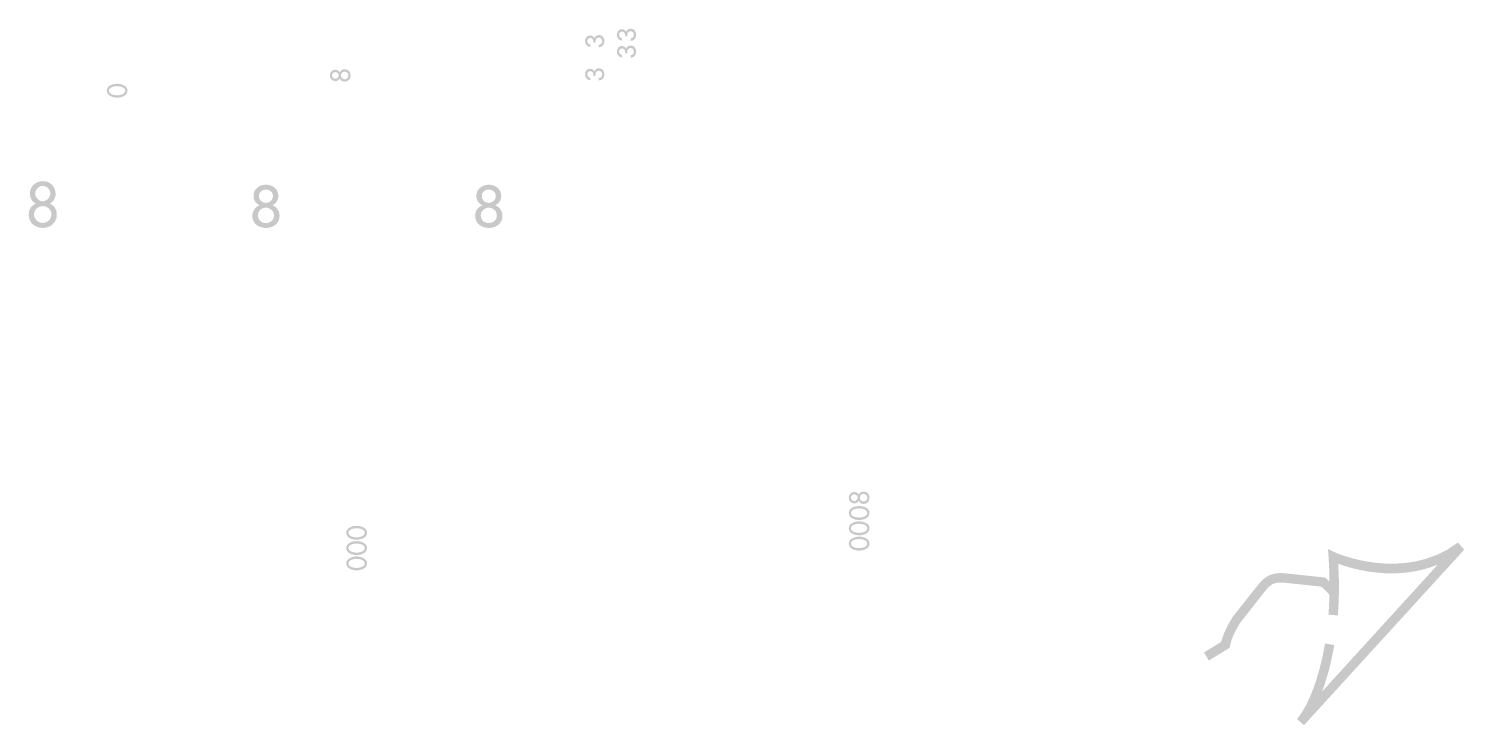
# Model space of a CAD drawing. Header units: inches. Extents: x 223 to 3435, y 564 to 4205.
# Drawn here: x 223.44 to 238.75, y 577.02 to 584.45 of the extents above; entities that cross this region are included whole.
import ezdxf

# ---------------------------------------------------------------- set-up
doc = ezdxf.new("R2010")
doc.units = ezdxf.units.IN
doc.header["$MEASUREMENT"] = 0
doc.layers.add('Livello 1', color=7, linetype='Continuous')

msp = doc.modelspace()

# ---------------------------------------------------------------- hatches: boundary and pattern name
at = {"layer": 'Livello 1', "true_color": 0xffffff}
h = msp.add_hatch(color=7, dxfattribs=at)
h.dxf.hatch_style = 2
edge = h.paths.add_edge_path()
edge.add_spline(control_points=[(229.815, 584.416), (229.819, 584.426), (229.825, 584.435), (229.833, 584.441), (229.842, 584.447), (229.852, 584.45), (229.863, 584.45), (229.881, 584.45), (229.895, 584.444), (229.905, 584.432), (229.916, 584.42), (229.922, 584.404), (229.922, 584.385), (229.922, 584.367), (229.916, 584.352), (229.906, 584.34), (229.895, 584.327), (229.88, 584.321), (229.862, 584.32), (229.862, 584.32), (229.862, 584.346), (229.862, 584.346), (229.873, 584.347), (229.882, 584.351), (229.889, 584.358), (229.895, 584.366), (229.898, 584.375), (229.898, 584.385), (229.898, 584.396), (229.895, 584.406), (229.888, 584.413), (229.882, 584.42), (229.873, 584.424), (229.863, 584.424), (229.852, 584.424), (229.843, 584.42), (229.837, 584.412), (229.83, 584.405), (229.827, 584.394), (229.827, 584.38), (229.827, 584.38), (229.827, 584.368), (229.827, 584.368), (229.827, 584.368), (229.805, 584.368), (229.805, 584.368), (229.805, 584.368), (229.805, 584.379), (229.805, 584.379), (229.805, 584.391), (229.802, 584.401), (229.795, 584.408), (229.789, 584.416), (229.781, 584.419), (229.771, 584.419), (229.761, 584.419), (229.754, 584.416), (229.748, 584.41), (229.743, 584.404), (229.74, 584.395), (229.74, 584.385), (229.74, 584.376), (229.743, 584.368), (229.749, 584.361), (229.754, 584.354), (229.762, 584.35), (229.772, 584.349), (229.772, 584.349), (229.772, 584.323), (229.772, 584.323), (229.755, 584.325), (229.742, 584.331), (229.732, 584.343), (229.722, 584.355), (229.717, 584.369), (229.717, 584.386), (229.717, 584.403), (229.722, 584.417), (229.732, 584.428), (229.741, 584.44), (229.754, 584.445), (229.77, 584.445), (229.78, 584.445), (229.789, 584.443), (229.798, 584.437), (229.806, 584.432), (229.812, 584.425), (229.815, 584.416)], knot_values=[0, 0, 0, 0, 0.035278, 0.035278, 0.035278, 0.070556, 0.070556, 0.070556, 0.105833, 0.105833, 0.105833, 0.141111, 0.141111, 0.141111, 0.176389, 0.176389, 0.176389, 0.211667, 0.211667, 0.211667, 0.246944, 0.246944, 0.246944, 0.282222, 0.282222, 0.282222, 0.3175, 0.3175, 0.3175, 0.352778, 0.352778, 0.352778, 0.388056, 0.388056, 0.388056, 0.423333, 0.423333, 0.423333, 0.458611, 0.458611, 0.458611, 0.493889, 0.493889, 0.493889, 0.529167, 0.529167, 0.529167, 0.564444, 0.564444, 0.564444, 0.599722, 0.599722, 0.599722, 0.635, 0.635, 0.635, 0.670278, 0.670278, 0.670278, 0.705556, 0.705556, 0.705556, 0.740833, 0.740833, 0.740833, 0.776111, 0.776111, 0.776111, 0.811389, 0.811389, 0.811389, 0.846667, 0.846667, 0.846667, 0.881944, 0.881944, 0.881944, 0.917222, 0.917222, 0.917222, 0.9525, 0.9525, 0.9525, 0.987778, 0.987778, 0.987778, 1.023056, 1.023056, 1.023056, 1.023056], degree=3, periodic=0)
edge.add_line((229.815, 584.416), (229.815, 584.416))
h = msp.add_hatch(color=7, dxfattribs=at)
h.dxf.hatch_style = 2
edge = h.paths.add_edge_path()
edge.add_spline(control_points=[(229.477, 584.348), (229.48, 584.359), (229.486, 584.367), (229.495, 584.373), (229.503, 584.38), (229.513, 584.383), (229.524, 584.383), (229.542, 584.383), (229.556, 584.377), (229.567, 584.364), (229.578, 584.352), (229.583, 584.336), (229.583, 584.317), (229.583, 584.3), (229.578, 584.285), (229.567, 584.272), (229.556, 584.26), (229.542, 584.253), (229.523, 584.252), (229.523, 584.252), (229.523, 584.279), (229.523, 584.279), (229.535, 584.279), (229.544, 584.283), (229.55, 584.291), (229.556, 584.298), (229.56, 584.307), (229.56, 584.317), (229.56, 584.329), (229.556, 584.338), (229.55, 584.345), (229.543, 584.353), (229.535, 584.356), (229.524, 584.356), (229.513, 584.356), (229.505, 584.352), (229.498, 584.345), (229.492, 584.337), (229.488, 584.326), (229.488, 584.312), (229.488, 584.312), (229.488, 584.301), (229.488, 584.301), (229.488, 584.301), (229.466, 584.301), (229.466, 584.301), (229.466, 584.301), (229.466, 584.311), (229.466, 584.311), (229.466, 584.324), (229.463, 584.334), (229.457, 584.341), (229.45, 584.348), (229.442, 584.352), (229.432, 584.352), (229.423, 584.352), (229.415, 584.348), (229.41, 584.342), (229.404, 584.336), (229.401, 584.328), (229.401, 584.318), (229.401, 584.308), (229.404, 584.3), (229.41, 584.293), (229.416, 584.286), (229.423, 584.283), (229.433, 584.282), (229.433, 584.282), (229.433, 584.256), (229.433, 584.256), (229.416, 584.257), (229.403, 584.264), (229.393, 584.276), (229.383, 584.288), (229.378, 584.302), (229.378, 584.319), (229.378, 584.336), (229.383, 584.35), (229.393, 584.361), (229.403, 584.372), (229.416, 584.378), (229.432, 584.378), (229.442, 584.378), (229.451, 584.375), (229.459, 584.37), (229.467, 584.364), (229.473, 584.357), (229.477, 584.348)], knot_values=[0, 0, 0, 0, 0.035278, 0.035278, 0.035278, 0.070556, 0.070556, 0.070556, 0.105833, 0.105833, 0.105833, 0.141111, 0.141111, 0.141111, 0.176389, 0.176389, 0.176389, 0.211667, 0.211667, 0.211667, 0.246944, 0.246944, 0.246944, 0.282222, 0.282222, 0.282222, 0.3175, 0.3175, 0.3175, 0.352778, 0.352778, 0.352778, 0.388056, 0.388056, 0.388056, 0.423333, 0.423333, 0.423333, 0.458611, 0.458611, 0.458611, 0.493889, 0.493889, 0.493889, 0.529167, 0.529167, 0.529167, 0.564444, 0.564444, 0.564444, 0.599722, 0.599722, 0.599722, 0.635, 0.635, 0.635, 0.670278, 0.670278, 0.670278, 0.705556, 0.705556, 0.705556, 0.740833, 0.740833, 0.740833, 0.776111, 0.776111, 0.776111, 0.811389, 0.811389, 0.811389, 0.846667, 0.846667, 0.846667, 0.881944, 0.881944, 0.881944, 0.917222, 0.917222, 0.917222, 0.9525, 0.9525, 0.9525, 0.987778, 0.987778, 0.987778, 1.023056, 1.023056, 1.023056, 1.023056], degree=3, periodic=0)
edge.add_line((229.477, 584.348), (229.477, 584.348))
h = msp.add_hatch(color=7, dxfattribs=at)
h.dxf.hatch_style = 2
edge = h.paths.add_edge_path()
edge.add_spline(control_points=[(229.815, 584.236), (229.819, 584.247), (229.825, 584.255), (229.833, 584.261), (229.842, 584.268), (229.852, 584.271), (229.863, 584.271), (229.881, 584.271), (229.895, 584.265), (229.905, 584.252), (229.916, 584.24), (229.922, 584.224), (229.922, 584.205), (229.922, 584.188), (229.916, 584.173), (229.906, 584.16), (229.895, 584.148), (229.88, 584.141), (229.862, 584.14), (229.862, 584.14), (229.862, 584.167), (229.862, 584.167), (229.873, 584.167), (229.882, 584.171), (229.889, 584.179), (229.895, 584.186), (229.898, 584.195), (229.898, 584.205), (229.898, 584.217), (229.895, 584.226), (229.888, 584.233), (229.882, 584.241), (229.873, 584.244), (229.863, 584.244), (229.852, 584.244), (229.843, 584.24), (229.837, 584.233), (229.83, 584.225), (229.827, 584.214), (229.827, 584.2), (229.827, 584.2), (229.827, 584.189), (229.827, 584.189), (229.827, 584.189), (229.805, 584.189), (229.805, 584.189), (229.805, 584.189), (229.805, 584.2), (229.805, 584.2), (229.805, 584.212), (229.802, 584.222), (229.795, 584.229), (229.789, 584.236), (229.781, 584.24), (229.771, 584.24), (229.761, 584.24), (229.754, 584.237), (229.748, 584.23), (229.743, 584.224), (229.74, 584.216), (229.74, 584.206), (229.74, 584.196), (229.743, 584.188), (229.749, 584.181), (229.754, 584.174), (229.762, 584.171), (229.772, 584.17), (229.772, 584.17), (229.772, 584.144), (229.772, 584.144), (229.755, 584.145), (229.742, 584.152), (229.732, 584.164), (229.722, 584.176), (229.717, 584.19), (229.717, 584.207), (229.717, 584.224), (229.722, 584.238), (229.732, 584.249), (229.741, 584.26), (229.754, 584.266), (229.77, 584.266), (229.78, 584.266), (229.789, 584.263), (229.798, 584.258), (229.806, 584.252), (229.812, 584.245), (229.815, 584.236)], knot_values=[0, 0, 0, 0, 0.035278, 0.035278, 0.035278, 0.070556, 0.070556, 0.070556, 0.105833, 0.105833, 0.105833, 0.141111, 0.141111, 0.141111, 0.176389, 0.176389, 0.176389, 0.211667, 0.211667, 0.211667, 0.246944, 0.246944, 0.246944, 0.282222, 0.282222, 0.282222, 0.3175, 0.3175, 0.3175, 0.352778, 0.352778, 0.352778, 0.388056, 0.388056, 0.388056, 0.423333, 0.423333, 0.423333, 0.458611, 0.458611, 0.458611, 0.493889, 0.493889, 0.493889, 0.529167, 0.529167, 0.529167, 0.564444, 0.564444, 0.564444, 0.599722, 0.599722, 0.599722, 0.635, 0.635, 0.635, 0.670278, 0.670278, 0.670278, 0.705556, 0.705556, 0.705556, 0.740833, 0.740833, 0.740833, 0.776111, 0.776111, 0.776111, 0.811389, 0.811389, 0.811389, 0.846667, 0.846667, 0.846667, 0.881944, 0.881944, 0.881944, 0.917222, 0.917222, 0.917222, 0.9525, 0.9525, 0.9525, 0.987778, 0.987778, 0.987778, 1.023056, 1.023056, 1.023056, 1.023056], degree=3, periodic=0)
edge.add_line((229.815, 584.236), (229.815, 584.236))
at = {"layer": 'Livello 1', "true_color": 0x010101}
h = msp.add_hatch(color=18, dxfattribs=at)
h.dxf.hatch_style = 2
edge = h.paths.add_edge_path()
edge.add_spline(control_points=[(226.762, 583.919), (226.752, 583.902), (226.735, 583.891), (226.714, 583.891), (226.68, 583.891), (226.655, 583.918), (226.655, 583.952), (226.655, 583.986), (226.68, 584.013), (226.714, 584.013), (226.735, 584.013), (226.752, 584.003), (226.762, 583.985), (226.77, 584.007), (226.79, 584.019), (226.813, 584.019), (226.853, 584.019), (226.877, 583.988), (226.877, 583.952), (226.877, 583.916), (226.853, 583.886), (226.813, 583.886), (226.79, 583.886), (226.77, 583.897), (226.762, 583.919)], knot_values=[0, 0, 0, 0, 0.035278, 0.035278, 0.035278, 0.070556, 0.070556, 0.070556, 0.105833, 0.105833, 0.105833, 0.141111, 0.141111, 0.141111, 0.176389, 0.176389, 0.176389, 0.211667, 0.211667, 0.211667, 0.246944, 0.246944, 0.246944, 0.282222, 0.282222, 0.282222, 0.282222], degree=3, periodic=0)
edge.add_line((226.762, 583.919), (226.762, 583.919))
edge = h.paths.add_edge_path()
edge.add_spline(control_points=[(226.714, 583.916), (226.731, 583.916), (226.751, 583.934), (226.751, 583.952), (226.751, 583.97), (226.731, 583.988), (226.714, 583.988), (226.694, 583.988), (226.678, 583.971), (226.678, 583.952), (226.678, 583.933), (226.694, 583.916), (226.714, 583.916)], knot_values=[0, 0, 0, 0, 0.035278, 0.035278, 0.035278, 0.070556, 0.070556, 0.070556, 0.105833, 0.105833, 0.105833, 0.141111, 0.141111, 0.141111, 0.141111], degree=3, periodic=0)
edge.add_line((226.714, 583.916), (226.714, 583.916))
edge = h.paths.add_edge_path()
edge.add_spline(control_points=[(226.813, 583.911), (226.835, 583.911), (226.853, 583.931), (226.853, 583.952), (226.853, 583.973), (226.835, 583.993), (226.813, 583.993), (226.791, 583.993), (226.773, 583.974), (226.773, 583.952), (226.773, 583.931), (226.791, 583.911), (226.813, 583.911)], knot_values=[0, 0, 0, 0, 0.035278, 0.035278, 0.035278, 0.070556, 0.070556, 0.070556, 0.105833, 0.105833, 0.105833, 0.141111, 0.141111, 0.141111, 0.141111], degree=3, periodic=0)
edge.add_line((226.813, 583.911), (226.813, 583.911))
at = {"layer": 'Livello 1', "true_color": 0xffffff}
h = msp.add_hatch(color=7, dxfattribs=at)
h.dxf.hatch_style = 2
edge = h.paths.add_edge_path()
edge.add_spline(control_points=[(229.477, 583.994), (229.48, 584.005), (229.486, 584.013), (229.495, 584.019), (229.503, 584.025), (229.513, 584.028), (229.524, 584.028), (229.542, 584.028), (229.556, 584.022), (229.567, 584.01), (229.578, 583.998), (229.583, 583.982), (229.583, 583.963), (229.583, 583.946), (229.578, 583.931), (229.567, 583.918), (229.556, 583.906), (229.542, 583.899), (229.523, 583.898), (229.523, 583.898), (229.523, 583.924), (229.523, 583.924), (229.535, 583.925), (229.544, 583.929), (229.55, 583.936), (229.556, 583.944), (229.56, 583.953), (229.56, 583.963), (229.56, 583.975), (229.556, 583.984), (229.55, 583.991), (229.543, 583.998), (229.535, 584.002), (229.524, 584.002), (229.513, 584.002), (229.505, 583.998), (229.498, 583.991), (229.492, 583.983), (229.488, 583.972), (229.488, 583.958), (229.488, 583.958), (229.488, 583.947), (229.488, 583.947), (229.488, 583.947), (229.466, 583.947), (229.466, 583.947), (229.466, 583.947), (229.466, 583.957), (229.466, 583.957), (229.466, 583.97), (229.463, 583.979), (229.457, 583.987), (229.45, 583.994), (229.442, 583.997), (229.432, 583.997), (229.423, 583.997), (229.415, 583.994), (229.41, 583.988), (229.404, 583.982), (229.401, 583.974), (229.401, 583.964), (229.401, 583.954), (229.404, 583.946), (229.41, 583.939), (229.416, 583.932), (229.423, 583.928), (229.433, 583.928), (229.433, 583.928), (229.433, 583.902), (229.433, 583.902), (229.416, 583.903), (229.403, 583.91), (229.393, 583.921), (229.383, 583.933), (229.378, 583.948), (229.378, 583.964), (229.378, 583.982), (229.383, 583.996), (229.393, 584.007), (229.403, 584.018), (229.416, 584.023), (229.432, 584.023), (229.442, 584.023), (229.451, 584.021), (229.459, 584.016), (229.467, 584.01), (229.473, 584.003), (229.477, 583.994)], knot_values=[0, 0, 0, 0, 0.035278, 0.035278, 0.035278, 0.070556, 0.070556, 0.070556, 0.105833, 0.105833, 0.105833, 0.141111, 0.141111, 0.141111, 0.176389, 0.176389, 0.176389, 0.211667, 0.211667, 0.211667, 0.246944, 0.246944, 0.246944, 0.282222, 0.282222, 0.282222, 0.3175, 0.3175, 0.3175, 0.352778, 0.352778, 0.352778, 0.388056, 0.388056, 0.388056, 0.423333, 0.423333, 0.423333, 0.458611, 0.458611, 0.458611, 0.493889, 0.493889, 0.493889, 0.529167, 0.529167, 0.529167, 0.564444, 0.564444, 0.564444, 0.599722, 0.599722, 0.599722, 0.635, 0.635, 0.635, 0.670278, 0.670278, 0.670278, 0.705556, 0.705556, 0.705556, 0.740833, 0.740833, 0.740833, 0.776111, 0.776111, 0.776111, 0.811389, 0.811389, 0.811389, 0.846667, 0.846667, 0.846667, 0.881944, 0.881944, 0.881944, 0.917222, 0.917222, 0.917222, 0.9525, 0.9525, 0.9525, 0.987778, 0.987778, 0.987778, 1.023056, 1.023056, 1.023056, 1.023056], degree=3, periodic=0)
edge.add_line((229.477, 583.994), (229.477, 583.994))
at = {"layer": 'Livello 1', "true_color": 0x010101}
h = msp.add_hatch(color=18, dxfattribs=at)
h.dxf.hatch_style = 2
edge = h.paths.add_edge_path()
edge.add_spline(control_points=[(224.386, 583.715), (224.343, 583.715), (224.276, 583.734), (224.276, 583.789), (224.276, 583.844), (224.343, 583.863), (224.386, 583.863), (224.43, 583.863), (224.497, 583.844), (224.497, 583.789), (224.497, 583.734), (224.43, 583.715), (224.386, 583.715)], knot_values=[0, 0, 0, 0, 0.035278, 0.035278, 0.035278, 0.070556, 0.070556, 0.070556, 0.105833, 0.105833, 0.105833, 0.141111, 0.141111, 0.141111, 0.141111], degree=3, periodic=0)
edge.add_line((224.386, 583.715), (224.386, 583.715))
edge = h.paths.add_edge_path()
edge.add_spline(control_points=[(224.386, 583.74), (224.416, 583.74), (224.474, 583.751), (224.474, 583.789), (224.474, 583.827), (224.416, 583.838), (224.386, 583.838), (224.357, 583.838), (224.298, 583.827), (224.298, 583.789), (224.298, 583.751), (224.357, 583.74), (224.386, 583.74)], knot_values=[0, 0, 0, 0, 0.035278, 0.035278, 0.035278, 0.070556, 0.070556, 0.070556, 0.105833, 0.105833, 0.105833, 0.141111, 0.141111, 0.141111, 0.141111], degree=3, periodic=0)
edge.add_line((224.386, 583.74), (224.386, 583.74))
at = {"layer": 'Livello 1', "true_color": 0xffffff}
h = msp.add_hatch(color=7, dxfattribs=at)
h.dxf.hatch_style = 2
edge = h.paths.add_edge_path()
edge.add_spline(control_points=[(223.5, 582.469), (223.5, 582.421), (223.546, 582.379), (223.593, 582.379), (223.64, 582.379), (223.686, 582.421), (223.686, 582.469), (223.686, 582.52), (223.641, 582.559), (223.593, 582.559), (223.545, 582.559), (223.5, 582.52), (223.5, 582.469)], knot_values=[0, 0, 0, 0, 0.035278, 0.035278, 0.035278, 0.070556, 0.070556, 0.070556, 0.105833, 0.105833, 0.105833, 0.141111, 0.141111, 0.141111, 0.141111], degree=3, periodic=0)
edge.add_line((223.5, 582.469), (223.5, 582.469))
edge = h.paths.add_edge_path()
edge.add_spline(control_points=[(223.519, 582.584), (223.48, 582.606), (223.456, 582.644), (223.456, 582.691), (223.456, 582.77), (223.517, 582.825), (223.593, 582.825), (223.669, 582.825), (223.73, 582.77), (223.73, 582.691), (223.73, 582.644), (223.707, 582.606), (223.668, 582.584), (223.717, 582.567), (223.743, 582.521), (223.743, 582.469), (223.743, 582.38), (223.674, 582.326), (223.593, 582.326), (223.512, 582.326), (223.443, 582.38), (223.443, 582.469), (223.443, 582.521), (223.469, 582.567), (223.519, 582.584)], knot_values=[0, 0, 0, 0, 0.035278, 0.035278, 0.035278, 0.070556, 0.070556, 0.070556, 0.105833, 0.105833, 0.105833, 0.141111, 0.141111, 0.141111, 0.176389, 0.176389, 0.176389, 0.211667, 0.211667, 0.211667, 0.246944, 0.246944, 0.246944, 0.282222, 0.282222, 0.282222, 0.282222], degree=3, periodic=0)
edge.add_line((223.519, 582.584), (223.519, 582.584))
edge = h.paths.add_edge_path()
edge.add_spline(control_points=[(223.512, 582.691), (223.512, 582.653), (223.553, 582.61), (223.593, 582.61), (223.633, 582.61), (223.674, 582.653), (223.674, 582.691), (223.674, 582.737), (223.636, 582.774), (223.593, 582.774), (223.55, 582.774), (223.512, 582.737), (223.512, 582.691)], knot_values=[0, 0, 0, 0, 0.035278, 0.035278, 0.035278, 0.070556, 0.070556, 0.070556, 0.105833, 0.105833, 0.105833, 0.141111, 0.141111, 0.141111, 0.141111], degree=3, periodic=0)
edge.add_line((223.512, 582.691), (223.512, 582.691))
at = {"layer": 'Livello 1', "true_color": 0x010101}
h = msp.add_hatch(color=18, dxfattribs=at)
h.dxf.hatch_style = 2
edge = h.paths.add_edge_path()
edge.add_spline(control_points=[(226.043, 582.568), (226.067, 582.558), (226.085, 582.543), (226.099, 582.523), (226.112, 582.503), (226.119, 582.48), (226.119, 582.455), (226.119, 582.415), (226.105, 582.384), (226.076, 582.36), (226.048, 582.337), (226.013, 582.326), (225.974, 582.326), (225.933, 582.326), (225.898, 582.338), (225.87, 582.361), (225.842, 582.385), (225.828, 582.416), (225.828, 582.455), (225.828, 582.48), (225.835, 582.503), (225.849, 582.523), (225.862, 582.543), (225.881, 582.558), (225.905, 582.568), (225.884, 582.578), (225.868, 582.592), (225.857, 582.61), (225.846, 582.627), (225.841, 582.646), (225.841, 582.666), (225.841, 582.703), (225.854, 582.732), (225.88, 582.754), (225.906, 582.776), (225.937, 582.787), (225.973, 582.787), (226.01, 582.787), (226.042, 582.776), (226.068, 582.754), (226.093, 582.731), (226.106, 582.702), (226.106, 582.666), (226.106, 582.646), (226.101, 582.628), (226.09, 582.61), (226.079, 582.592), (226.063, 582.578), (226.043, 582.568)], knot_values=[0, 0, 0, 0, 0.035278, 0.035278, 0.035278, 0.070556, 0.070556, 0.070556, 0.105833, 0.105833, 0.105833, 0.141111, 0.141111, 0.141111, 0.176389, 0.176389, 0.176389, 0.211667, 0.211667, 0.211667, 0.246944, 0.246944, 0.246944, 0.282222, 0.282222, 0.282222, 0.3175, 0.3175, 0.3175, 0.352778, 0.352778, 0.352778, 0.388056, 0.388056, 0.388056, 0.423333, 0.423333, 0.423333, 0.458611, 0.458611, 0.458611, 0.493889, 0.493889, 0.493889, 0.529167, 0.529167, 0.529167, 0.564444, 0.564444, 0.564444, 0.564444], degree=3, periodic=0)
edge.add_line((226.043, 582.568), (226.043, 582.568))
edge = h.paths.add_edge_path()
edge.add_spline(control_points=[(225.973, 582.378), (225.997, 582.378), (226.018, 582.386), (226.035, 582.401), (226.051, 582.416), (226.059, 582.435), (226.059, 582.46), (226.059, 582.482), (226.051, 582.501), (226.034, 582.518), (226.017, 582.534), (225.997, 582.542), (225.974, 582.542), (225.95, 582.542), (225.93, 582.534), (225.913, 582.518), (225.896, 582.502), (225.888, 582.482), (225.888, 582.46), (225.888, 582.435), (225.896, 582.416), (225.913, 582.401), (225.929, 582.386), (225.949, 582.378), (225.973, 582.378)], knot_values=[0, 0, 0, 0, 0.035278, 0.035278, 0.035278, 0.070556, 0.070556, 0.070556, 0.105833, 0.105833, 0.105833, 0.141111, 0.141111, 0.141111, 0.176389, 0.176389, 0.176389, 0.211667, 0.211667, 0.211667, 0.246944, 0.246944, 0.246944, 0.282222, 0.282222, 0.282222, 0.282222], degree=3, periodic=0)
edge.add_line((225.973, 582.378), (225.973, 582.378))
edge = h.paths.add_edge_path()
edge.add_spline(control_points=[(225.973, 582.593), (225.993, 582.593), (226.011, 582.6), (226.026, 582.614), (226.04, 582.628), (226.048, 582.645), (226.048, 582.665), (226.048, 582.686), (226.041, 582.703), (226.026, 582.716), (226.012, 582.729), (225.994, 582.735), (225.974, 582.735), (225.953, 582.735), (225.936, 582.729), (225.921, 582.716), (225.907, 582.703), (225.899, 582.686), (225.899, 582.665), (225.899, 582.645), (225.907, 582.628), (225.921, 582.614), (225.936, 582.6), (225.953, 582.593), (225.973, 582.593)], knot_values=[0, 0, 0, 0, 0.035278, 0.035278, 0.035278, 0.070556, 0.070556, 0.070556, 0.105833, 0.105833, 0.105833, 0.141111, 0.141111, 0.141111, 0.176389, 0.176389, 0.176389, 0.211667, 0.211667, 0.211667, 0.246944, 0.246944, 0.246944, 0.282222, 0.282222, 0.282222, 0.282222], degree=3, periodic=0)
edge.add_line((225.973, 582.593), (225.973, 582.593))
h = msp.add_hatch(color=18, dxfattribs=at)
h.dxf.hatch_style = 2
edge = h.paths.add_edge_path()
edge.add_spline(control_points=[(228.42, 582.568), (228.443, 582.558), (228.462, 582.543), (228.475, 582.523), (228.489, 582.503), (228.496, 582.48), (228.496, 582.455), (228.496, 582.415), (228.481, 582.384), (228.453, 582.36), (228.424, 582.337), (228.39, 582.326), (228.35, 582.326), (228.309, 582.326), (228.275, 582.338), (228.247, 582.361), (228.219, 582.385), (228.205, 582.416), (228.205, 582.455), (228.205, 582.48), (228.212, 582.503), (228.225, 582.523), (228.239, 582.543), (228.258, 582.558), (228.282, 582.568), (228.261, 582.578), (228.245, 582.592), (228.234, 582.61), (228.223, 582.627), (228.217, 582.646), (228.217, 582.666), (228.217, 582.703), (228.231, 582.732), (228.257, 582.754), (228.283, 582.776), (228.314, 582.787), (228.35, 582.787), (228.387, 582.787), (228.419, 582.776), (228.444, 582.754), (228.47, 582.731), (228.483, 582.702), (228.483, 582.666), (228.483, 582.646), (228.477, 582.628), (228.467, 582.61), (228.456, 582.592), (228.44, 582.578), (228.42, 582.568)], knot_values=[0, 0, 0, 0, 0.035278, 0.035278, 0.035278, 0.070556, 0.070556, 0.070556, 0.105833, 0.105833, 0.105833, 0.141111, 0.141111, 0.141111, 0.176389, 0.176389, 0.176389, 0.211667, 0.211667, 0.211667, 0.246944, 0.246944, 0.246944, 0.282222, 0.282222, 0.282222, 0.3175, 0.3175, 0.3175, 0.352778, 0.352778, 0.352778, 0.388056, 0.388056, 0.388056, 0.423333, 0.423333, 0.423333, 0.458611, 0.458611, 0.458611, 0.493889, 0.493889, 0.493889, 0.529167, 0.529167, 0.529167, 0.564444, 0.564444, 0.564444, 0.564444], degree=3, periodic=0)
edge.add_line((228.42, 582.568), (228.42, 582.568))
edge = h.paths.add_edge_path()
edge.add_spline(control_points=[(228.35, 582.378), (228.374, 582.378), (228.395, 582.386), (228.411, 582.401), (228.428, 582.416), (228.436, 582.435), (228.436, 582.46), (228.436, 582.482), (228.428, 582.501), (228.411, 582.518), (228.394, 582.534), (228.374, 582.542), (228.35, 582.542), (228.327, 582.542), (228.307, 582.534), (228.29, 582.518), (228.273, 582.502), (228.265, 582.482), (228.265, 582.46), (228.265, 582.435), (228.273, 582.416), (228.289, 582.401), (228.306, 582.386), (228.326, 582.378), (228.35, 582.378)], knot_values=[0, 0, 0, 0, 0.035278, 0.035278, 0.035278, 0.070556, 0.070556, 0.070556, 0.105833, 0.105833, 0.105833, 0.141111, 0.141111, 0.141111, 0.176389, 0.176389, 0.176389, 0.211667, 0.211667, 0.211667, 0.246944, 0.246944, 0.246944, 0.282222, 0.282222, 0.282222, 0.282222], degree=3, periodic=0)
edge.add_line((228.35, 582.378), (228.35, 582.378))
edge = h.paths.add_edge_path()
edge.add_spline(control_points=[(228.35, 582.593), (228.37, 582.593), (228.387, 582.6), (228.402, 582.614), (228.417, 582.628), (228.425, 582.645), (228.425, 582.665), (228.425, 582.686), (228.417, 582.703), (228.403, 582.716), (228.388, 582.729), (228.371, 582.735), (228.35, 582.735), (228.33, 582.735), (228.313, 582.729), (228.298, 582.716), (228.283, 582.703), (228.276, 582.686), (228.276, 582.665), (228.276, 582.645), (228.283, 582.628), (228.298, 582.614), (228.312, 582.6), (228.33, 582.593), (228.35, 582.593)], knot_values=[0, 0, 0, 0, 0.035278, 0.035278, 0.035278, 0.070556, 0.070556, 0.070556, 0.105833, 0.105833, 0.105833, 0.141111, 0.141111, 0.141111, 0.176389, 0.176389, 0.176389, 0.211667, 0.211667, 0.211667, 0.246944, 0.246944, 0.246944, 0.282222, 0.282222, 0.282222, 0.282222], degree=3, periodic=0)
edge.add_line((228.35, 582.593), (228.35, 582.593))
at = {"layer": 'Livello 1', "true_color": 0xffffff}
h = msp.add_hatch(color=7, dxfattribs=at)
h.dxf.hatch_style = 2
edge = h.paths.add_edge_path()
edge.add_spline(control_points=[(232.297, 579.417), (232.287, 579.399), (232.27, 579.389), (232.249, 579.389), (232.214, 579.389), (232.19, 579.416), (232.19, 579.45), (232.19, 579.484), (232.214, 579.511), (232.249, 579.511), (232.27, 579.511), (232.287, 579.5), (232.297, 579.483), (232.304, 579.505), (232.325, 579.516), (232.348, 579.516), (232.387, 579.516), (232.411, 579.486), (232.411, 579.45), (232.411, 579.414), (232.387, 579.383), (232.348, 579.383), (232.325, 579.383), (232.304, 579.395), (232.297, 579.417)], knot_values=[0, 0, 0, 0, 0.035278, 0.035278, 0.035278, 0.070556, 0.070556, 0.070556, 0.105833, 0.105833, 0.105833, 0.141111, 0.141111, 0.141111, 0.176389, 0.176389, 0.176389, 0.211667, 0.211667, 0.211667, 0.246944, 0.246944, 0.246944, 0.282222, 0.282222, 0.282222, 0.282222], degree=3, periodic=0)
edge.add_line((232.297, 579.417), (232.297, 579.417))
edge = h.paths.add_edge_path()
edge.add_spline(control_points=[(232.249, 579.414), (232.266, 579.414), (232.285, 579.432), (232.285, 579.45), (232.285, 579.468), (232.266, 579.486), (232.249, 579.486), (232.229, 579.486), (232.212, 579.469), (232.212, 579.45), (232.212, 579.431), (232.229, 579.414), (232.249, 579.414)], knot_values=[0, 0, 0, 0, 0.035278, 0.035278, 0.035278, 0.070556, 0.070556, 0.070556, 0.105833, 0.105833, 0.105833, 0.141111, 0.141111, 0.141111, 0.141111], degree=3, periodic=0)
edge.add_line((232.249, 579.414), (232.249, 579.414))
edge = h.paths.add_edge_path()
edge.add_spline(control_points=[(232.348, 579.409), (232.369, 579.409), (232.388, 579.429), (232.388, 579.45), (232.388, 579.471), (232.369, 579.491), (232.348, 579.491), (232.325, 579.491), (232.308, 579.471), (232.308, 579.45), (232.308, 579.428), (232.325, 579.409), (232.348, 579.409)], knot_values=[0, 0, 0, 0, 0.035278, 0.035278, 0.035278, 0.070556, 0.070556, 0.070556, 0.105833, 0.105833, 0.105833, 0.141111, 0.141111, 0.141111, 0.141111], degree=3, periodic=0)
edge.add_line((232.348, 579.409), (232.348, 579.409))
h = msp.add_hatch(color=7, dxfattribs=at)
h.dxf.hatch_style = 2
edge = h.paths.add_edge_path()
edge.add_spline(control_points=[(232.301, 579.212), (232.257, 579.212), (232.19, 579.232), (232.19, 579.287), (232.19, 579.342), (232.257, 579.361), (232.301, 579.361), (232.344, 579.361), (232.411, 579.341), (232.411, 579.287), (232.411, 579.232), (232.344, 579.212), (232.301, 579.212)], knot_values=[0, 0, 0, 0, 0.035278, 0.035278, 0.035278, 0.070556, 0.070556, 0.070556, 0.105833, 0.105833, 0.105833, 0.141111, 0.141111, 0.141111, 0.141111], degree=3, periodic=0)
edge.add_line((232.301, 579.212), (232.301, 579.212))
edge = h.paths.add_edge_path()
edge.add_spline(control_points=[(232.3, 579.238), (232.33, 579.238), (232.388, 579.249), (232.388, 579.287), (232.388, 579.325), (232.33, 579.336), (232.3, 579.336), (232.271, 579.336), (232.212, 579.325), (232.212, 579.287), (232.212, 579.249), (232.271, 579.238), (232.3, 579.238)], knot_values=[0, 0, 0, 0, 0.035278, 0.035278, 0.035278, 0.070556, 0.070556, 0.070556, 0.105833, 0.105833, 0.105833, 0.141111, 0.141111, 0.141111, 0.141111], degree=3, periodic=0)
edge.add_line((232.3, 579.238), (232.3, 579.238))
h = msp.add_hatch(color=7, dxfattribs=at)
h.dxf.hatch_style = 2
edge = h.paths.add_edge_path()
edge.add_spline(control_points=[(226.941, 579.002), (226.897, 579.002), (226.83, 579.021), (226.83, 579.076), (226.83, 579.131), (226.897, 579.15), (226.941, 579.15), (226.984, 579.15), (227.052, 579.131), (227.052, 579.076), (227.052, 579.021), (226.984, 579.002), (226.941, 579.002)], knot_values=[0, 0, 0, 0, 0.035278, 0.035278, 0.035278, 0.070556, 0.070556, 0.070556, 0.105833, 0.105833, 0.105833, 0.141111, 0.141111, 0.141111, 0.141111], degree=3, periodic=0)
edge.add_line((226.941, 579.002), (226.941, 579.002))
edge = h.paths.add_edge_path()
edge.add_spline(control_points=[(226.941, 579.027), (226.97, 579.027), (227.028, 579.038), (227.028, 579.076), (227.028, 579.114), (226.97, 579.125), (226.941, 579.125), (226.911, 579.125), (226.853, 579.114), (226.853, 579.076), (226.853, 579.038), (226.911, 579.027), (226.941, 579.027)], knot_values=[0, 0, 0, 0, 0.035278, 0.035278, 0.035278, 0.070556, 0.070556, 0.070556, 0.105833, 0.105833, 0.105833, 0.141111, 0.141111, 0.141111, 0.141111], degree=3, periodic=0)
edge.add_line((226.941, 579.027), (226.941, 579.027))
h = msp.add_hatch(color=7, dxfattribs=at)
h.dxf.hatch_style = 2
edge = h.paths.add_edge_path()
edge.add_spline(control_points=[(232.301, 579.049), (232.257, 579.049), (232.19, 579.069), (232.19, 579.124), (232.19, 579.179), (232.257, 579.198), (232.301, 579.198), (232.344, 579.198), (232.411, 579.178), (232.411, 579.124), (232.411, 579.069), (232.344, 579.049), (232.301, 579.049)], knot_values=[0, 0, 0, 0, 0.035278, 0.035278, 0.035278, 0.070556, 0.070556, 0.070556, 0.105833, 0.105833, 0.105833, 0.141111, 0.141111, 0.141111, 0.141111], degree=3, periodic=0)
edge.add_line((232.301, 579.049), (232.301, 579.049))
edge = h.paths.add_edge_path()
edge.add_spline(control_points=[(232.3, 579.075), (232.33, 579.075), (232.388, 579.085), (232.388, 579.124), (232.388, 579.162), (232.33, 579.172), (232.3, 579.172), (232.271, 579.172), (232.212, 579.162), (232.212, 579.124), (232.212, 579.085), (232.271, 579.075), (232.3, 579.075)], knot_values=[0, 0, 0, 0, 0.035278, 0.035278, 0.035278, 0.070556, 0.070556, 0.070556, 0.105833, 0.105833, 0.105833, 0.141111, 0.141111, 0.141111, 0.141111], degree=3, periodic=0)
edge.add_line((232.3, 579.075), (232.3, 579.075))
h = msp.add_hatch(color=7, dxfattribs=at)
h.dxf.hatch_style = 2
edge = h.paths.add_edge_path()
edge.add_spline(control_points=[(226.941, 578.838), (226.897, 578.838), (226.83, 578.858), (226.83, 578.913), (226.83, 578.968), (226.897, 578.987), (226.941, 578.987), (226.984, 578.987), (227.052, 578.967), (227.052, 578.913), (227.052, 578.858), (226.984, 578.838), (226.941, 578.838)], knot_values=[0, 0, 0, 0, 0.035278, 0.035278, 0.035278, 0.070556, 0.070556, 0.070556, 0.105833, 0.105833, 0.105833, 0.141111, 0.141111, 0.141111, 0.141111], degree=3, periodic=0)
edge.add_line((226.941, 578.838), (226.941, 578.838))
edge = h.paths.add_edge_path()
edge.add_spline(control_points=[(226.941, 578.864), (226.97, 578.864), (227.028, 578.875), (227.028, 578.913), (227.028, 578.951), (226.97, 578.961), (226.941, 578.961), (226.911, 578.961), (226.853, 578.951), (226.853, 578.913), (226.853, 578.875), (226.911, 578.864), (226.941, 578.864)], knot_values=[0, 0, 0, 0, 0.035278, 0.035278, 0.035278, 0.070556, 0.070556, 0.070556, 0.105833, 0.105833, 0.105833, 0.141111, 0.141111, 0.141111, 0.141111], degree=3, periodic=0)
edge.add_line((226.941, 578.864), (226.941, 578.864))
h = msp.add_hatch(color=7, dxfattribs=at)
h.dxf.hatch_style = 2
edge = h.paths.add_edge_path()
edge.add_spline(control_points=[(232.301, 578.886), (232.257, 578.886), (232.19, 578.905), (232.19, 578.96), (232.19, 579.015), (232.257, 579.035), (232.301, 579.035), (232.344, 579.035), (232.411, 579.015), (232.411, 578.96), (232.411, 578.906), (232.344, 578.886), (232.301, 578.886)], knot_values=[0, 0, 0, 0, 0.035278, 0.035278, 0.035278, 0.070556, 0.070556, 0.070556, 0.105833, 0.105833, 0.105833, 0.141111, 0.141111, 0.141111, 0.141111], degree=3, periodic=0)
edge.add_line((232.301, 578.886), (232.301, 578.886))
edge = h.paths.add_edge_path()
edge.add_spline(control_points=[(232.3, 578.912), (232.33, 578.912), (232.388, 578.922), (232.388, 578.96), (232.388, 578.999), (232.33, 579.009), (232.3, 579.009), (232.271, 579.009), (232.212, 578.999), (232.212, 578.96), (232.212, 578.922), (232.271, 578.912), (232.3, 578.912)], knot_values=[0, 0, 0, 0, 0.035278, 0.035278, 0.035278, 0.070556, 0.070556, 0.070556, 0.105833, 0.105833, 0.105833, 0.141111, 0.141111, 0.141111, 0.141111], degree=3, periodic=0)
edge.add_line((232.3, 578.912), (232.3, 578.912))
h = msp.add_hatch(color=7, dxfattribs=at)
h.dxf.hatch_style = 2
edge = h.paths.add_edge_path()
edge.add_spline(control_points=[(237.378, 578.866), (237.378, 578.866), (237.301, 578.902), (237.301, 578.902), (237.301, 578.902), (237.307, 578.817), (237.307, 578.817), (237.321, 578.605), (237.321, 578.398), (237.306, 578.203), (237.306, 578.203), (237.406, 578.195), (237.406, 578.195), (237.414, 578.298), (237.418, 578.403), (237.418, 578.511), (237.418, 578.588), (237.414, 578.667), (237.41, 578.746), (237.581, 578.683), (238.027, 578.556), (238.471, 578.735), (238.206, 578.444), (237.562, 577.739), (237.238, 577.383), (237.288, 577.518), (237.335, 577.683), (237.368, 577.879), (237.368, 577.879), (237.269, 577.896), (237.269, 577.896), (237.198, 577.471), (237.064, 577.196), (236.971, 577.091), (236.971, 577.091), (237.045, 577.024), (237.045, 577.024), (237.045, 577.024), (238.755, 578.897), (238.755, 578.897), (238.755, 578.897), (238.687, 578.971), (238.687, 578.971), (238.111, 578.538), (237.385, 578.863), (237.378, 578.866)], knot_values=[0, 0, 0, 0, 0.035278, 0.035278, 0.035278, 0.070556, 0.070556, 0.070556, 0.105833, 0.105833, 0.105833, 0.141111, 0.141111, 0.141111, 0.176389, 0.176389, 0.176389, 0.211667, 0.211667, 0.211667, 0.246944, 0.246944, 0.246944, 0.282222, 0.282222, 0.282222, 0.3175, 0.3175, 0.3175, 0.352778, 0.352778, 0.352778, 0.388056, 0.388056, 0.388056, 0.423333, 0.423333, 0.423333, 0.458611, 0.458611, 0.458611, 0.493889, 0.493889, 0.493889, 0.529167, 0.529167, 0.529167, 0.529167], degree=3, periodic=0)
edge.add_line((237.378, 578.866), (237.378, 578.866))
h = msp.add_hatch(color=7, dxfattribs=at)
h.dxf.hatch_style = 2
edge = h.paths.add_edge_path()
edge.add_spline(control_points=[(226.941, 578.675), (226.897, 578.675), (226.83, 578.694), (226.83, 578.749), (226.83, 578.805), (226.897, 578.824), (226.941, 578.824), (226.984, 578.824), (227.052, 578.804), (227.052, 578.749), (227.052, 578.695), (226.984, 578.675), (226.941, 578.675)], knot_values=[0, 0, 0, 0, 0.035278, 0.035278, 0.035278, 0.070556, 0.070556, 0.070556, 0.105833, 0.105833, 0.105833, 0.141111, 0.141111, 0.141111, 0.141111], degree=3, periodic=0)
edge.add_line((226.941, 578.675), (226.941, 578.675))
edge = h.paths.add_edge_path()
edge.add_spline(control_points=[(226.941, 578.701), (226.97, 578.701), (227.028, 578.711), (227.028, 578.749), (227.028, 578.788), (226.97, 578.798), (226.941, 578.798), (226.911, 578.798), (226.853, 578.788), (226.853, 578.749), (226.853, 578.711), (226.911, 578.701), (226.941, 578.701)], knot_values=[0, 0, 0, 0, 0.035278, 0.035278, 0.035278, 0.070556, 0.070556, 0.070556, 0.105833, 0.105833, 0.105833, 0.141111, 0.141111, 0.141111, 0.141111], degree=3, periodic=0)
edge.add_line((226.941, 578.701), (226.941, 578.701))
h = msp.add_hatch(color=7, dxfattribs=at)
h.dxf.hatch_style = 2
edge = h.paths.add_edge_path()
edge.add_spline(control_points=[(236.568, 578.536), (236.567, 578.536), (236.285, 578.179), (236.285, 578.179), (236.285, 578.179), (236.284, 578.176), (236.284, 578.176), (236.221, 578.078), (236.182, 577.99), (236.163, 577.914), (236.135, 577.896), (235.979, 577.8), (235.979, 577.8), (235.979, 577.8), (236.031, 577.714), (236.031, 577.714), (236.031, 577.714), (236.252, 577.85), (236.252, 577.85), (236.252, 577.85), (236.256, 577.872), (236.256, 577.872), (236.269, 577.94), (236.307, 578.024), (236.368, 578.121), (236.372, 578.126), (236.646, 578.474), (236.646, 578.474), (236.708, 578.551), (236.778, 578.547), (236.821, 578.544), (236.821, 578.544), (236.83, 578.544), (236.834, 578.544), (236.836, 578.544), (237.198, 578.505), (237.229, 578.502), (237.249, 578.483), (237.337, 578.398), (237.337, 578.398), (237.337, 578.398), (237.407, 578.471), (237.407, 578.471), (237.407, 578.471), (237.274, 578.598), (237.274, 578.598), (237.274, 578.598), (236.842, 578.644), (236.842, 578.644), (236.842, 578.644), (236.827, 578.645), (236.827, 578.645), (236.777, 578.648), (236.662, 578.655), (236.568, 578.536)], knot_values=[0, 0, 0, 0, 0.035278, 0.035278, 0.035278, 0.070556, 0.070556, 0.070556, 0.105833, 0.105833, 0.105833, 0.141111, 0.141111, 0.141111, 0.176389, 0.176389, 0.176389, 0.211667, 0.211667, 0.211667, 0.246944, 0.246944, 0.246944, 0.282222, 0.282222, 0.282222, 0.3175, 0.3175, 0.3175, 0.352778, 0.352778, 0.352778, 0.388056, 0.388056, 0.388056, 0.423333, 0.423333, 0.423333, 0.458611, 0.458611, 0.458611, 0.493889, 0.493889, 0.493889, 0.529167, 0.529167, 0.529167, 0.564444, 0.564444, 0.564444, 0.599722, 0.599722, 0.599722, 0.635, 0.635, 0.635, 0.635], degree=3, periodic=0)
edge.add_line((236.568, 578.536), (236.568, 578.536))

doc.saveas('drawing.dxf')
